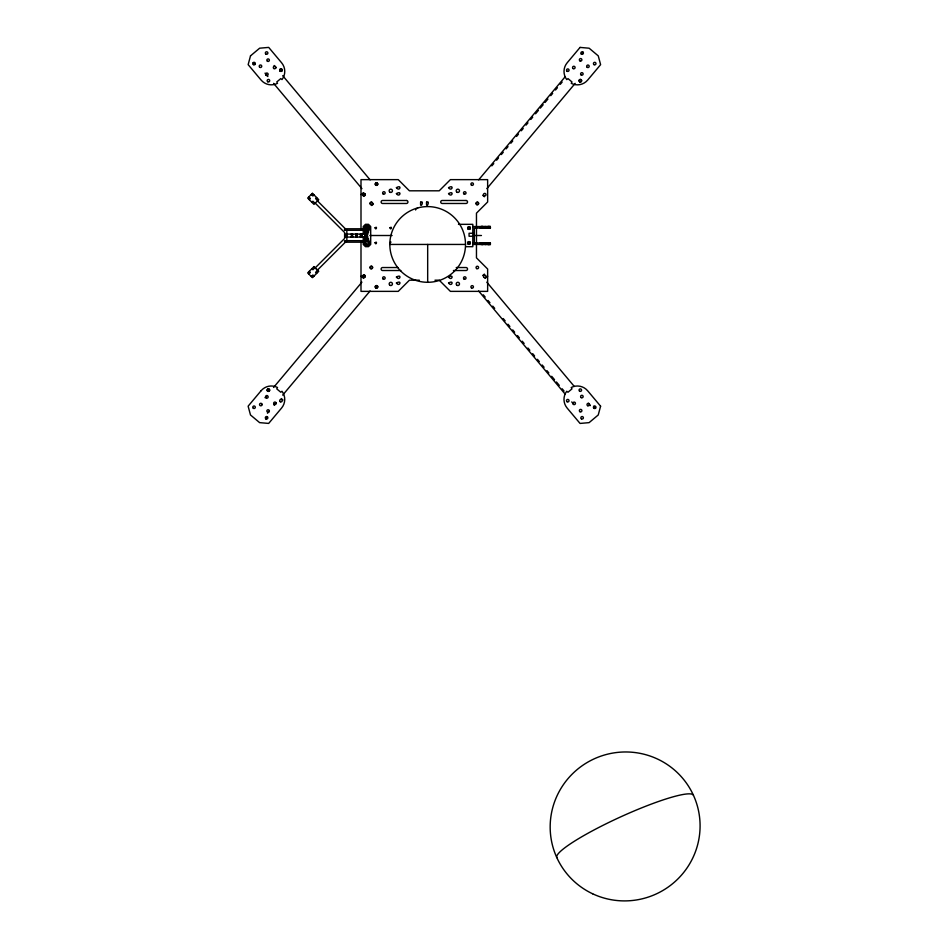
<?xml version="1.0" encoding="UTF-8"?>
<svg xmlns="http://www.w3.org/2000/svg" width="948" height="948" viewBox="0 0 948 948"><rect width="100%" height="100%" fill="white"/><g stroke="black" fill="none" stroke-linecap="round" stroke-linejoin="round"><path stroke-width="1.42" d="M363.238 230.269L344.622 230.269L344.622 228.788L363.238 228.788L364.731 230.269M472.803 244.442L490.4 244.442L490.4 242.949L472.803 242.949M490.021 228.053L490.294 226.56L490.163 228.053L489.974 226.56L490.009 228.053L489.891 226.56L489.855 228.053L489.642 226.56L489.642 228.053L489.441 226.56L489.441 228.053L489.227 226.56L489.227 228.053L488.99 226.56L488.978 228.053L488.789 226.56L488.718 228.053L488.564 226.56L488.457 228.053L488.35 226.56L488.291 228.053L488.066 226.56L488.066 228.053L487.912 226.56L487.841 228.053L487.45 226.56L487.45 228.053L487.047 226.56L487.047 228.053L486.277 226.56L486.277 228.053L485.945 226.56M490.294 244.442L490.246 242.949M490.116 244.442L490.128 242.949L490.211 244.442L490.021 242.949L490.009 244.442L489.891 242.949L489.855 244.442L489.642 242.949L489.642 244.442L489.441 242.949L489.441 244.442L489.227 242.949L489.227 244.442L488.99 242.949L488.457 244.442L488.718 242.949M490.116 228.053L490.14 226.56M481.762 242.949L481.537 244.442L481.833 242.949L482.236 244.442M482.07 244.442L482.082 242.949L482.082 244.442M482.236 228.053L482.105 226.56L482.07 228.053L481.904 226.56L481.762 228.053L481.572 226.56L481.537 228.053L481.335 226.56L481.335 228.053L481.122 226.56L481.122 228.053L480.245 226.56L480.245 228.053M482.982 228.053L482.378 226.56M489.879 228.053L489.737 226.56M489.879 244.442L489.879 242.949M482.105 226.56L482.082 228.053L482.07 226.56M485.388 226.56L485.945 228.053M485.862 242.949L485.945 244.442L485.862 242.949L485.838 244.442L485.743 242.949L485.743 244.442L485.388 242.949L485.305 244.442L485.021 242.949L485.021 244.442L484.795 242.949L484.795 244.442L484.546 242.949L484.013 244.442L483.48 242.949L483.48 244.442L482.982 242.949M481.833 226.56L481.904 228.053L481.762 226.56M485.246 242.949L485.388 244.442M488.516 244.442L488.564 242.949L488.457 244.442L488.35 242.949L488.291 244.442L488.066 242.949L488.066 244.442L487.912 242.949L487.841 244.442L487.45 242.949L487.45 244.442L487.047 242.949L487.047 244.442L486.277 242.949L486.277 244.442L485.945 242.949M364.47 234.085L365.336 231.478L368.476 232.604L368.582 230.648A2.974 2.974 0 0 0 369.436 226.43A2.974 2.974 0 0 0 365.181 225.754A2.974 2.974 0 0 0 364.684 230.032L364.755 234.203M365.869 234.085L366.746 231.478M265.002 397.662L266.909 395.399M273.557 387.471L361.911 282.172M267.49 413.245L269.386 410.982A1.268 1.268 0 0 0 267.526 409.892A1.268 1.268 0 0 0 267.443 412.084A1.268 1.268 0 0 0 269.386 411.053M274.138 405.317L276.034 403.054M282.682 395.126L370.087 290.965M265.784 418.755L267.407 416.812M581.337 54.024L582.961 52.081M478.657 179.871L565.103 76.835M491.858 165.864L493.766 163.601M496.61 160.212L498.506 157.937M501.362 154.548L503.258 152.284M506.114 148.883L508.01 146.62M510.865 143.219L512.761 140.956M516.565 136.429L518.461 134.166M521.317 130.765L523.213 128.501M526.057 125.112L527.965 122.849M530.809 119.448L532.717 117.185M535.561 113.784L538.417 110.395M540.313 108.119L543.168 104.73M545.064 102.467L547.908 99.066M550.764 95.665L552.66 93.402M555.516 90.013L557.412 87.749M560.268 84.348L562.164 82.085M486.834 188.664L575.187 83.365M308.728 199.127L309.783 198.073M312.413 195.442L313.468 194.387M309.249 199.649L310.304 198.594L308.728 197.018M313.989 194.909L312.935 195.963L311.359 194.387M311.892 202.279L312.935 201.237L315.044 203.334M316.632 197.54L315.577 198.594L317.675 200.703M308.728 273.96L310.304 272.384L309.249 271.329M315.044 267.644L312.935 269.742L311.892 268.687M311.359 276.591L312.935 275.015L313.989 276.069M317.675 270.275L315.577 272.384L316.632 273.427M364.731 240.697L363.238 242.19L344.622 242.19L344.622 240.697L363.238 240.697M361.093 194.601L363.226 192.811M371.723 205.515L373.429 204.081M482.686 275.536L484.404 274.102M485.08 278.392L487.651 276.235M351.803 236.325L352.644 236.253L352.644 237.071M356.436 235.945L357.278 235.874L357.278 237.071M361.081 235.945L361.923 235.874L361.923 237.071M361.923 235.874L360.382 235.945L360.382 237.071M365.715 235.945L366.556 235.874L366.556 237.071L345.546 237.071L345.546 234.085L366.556 234.085L366.556 235.282L365.004 235.211L365.004 234.085M366.556 235.874L365.004 235.945L365.004 237.071M458.476 224.332L472.803 224.332L472.803 246.681L465.634 246.681M472.803 226.56L490.4 226.56M490.258 228.053L490.246 226.56L490.4 228.053L474.284 228.053L474.284 242.949M472.803 233.267L469.07 233.267L469.07 236.253L472.803 236.253M344.622 234.749L346.849 234.749L346.849 230.269M351.803 234.831L352.644 234.903L352.644 234.085M357.278 234.085L357.278 235.282L355.737 235.211L355.737 234.085M361.923 234.085L361.923 235.282L360.382 235.211L360.382 234.085M369.886 235.507L392.093 235.507M473.502 235.507L481.442 235.507M357.278 235.874L356.792 237.071M356.934 235.945L355.737 235.945L355.737 237.071M344.622 236.23L346.849 236.23L346.849 240.697L317.485 270.073L315.246 267.834L344.622 238.469L344.622 232.509L315.246 203.145M352.644 236.253L352.146 237.071M352.289 236.325L351.092 236.325L351.092 237.071M389.829 244.442L465.515 244.442A37.837 37.837 0 0 1 408.754 277.219A37.837 37.837 0 0 1 408.754 211.665A37.837 37.837 0 0 1 465.515 244.442M398.03 267.537L382.601 267.537A1.493 1.493 0 0 0 381.12 269.019A1.493 1.493 0 0 0 382.601 270.512L400.838 270.512M456.225 267.537L466.037 267.537A1.493 1.493 0 0 1 467.53 269.019A1.493 1.493 0 0 1 466.037 270.512L453.417 270.512M419.36 280.193L409.418 280.193L398.255 291.368L360.998 291.368L360.998 241.385M434.966 280.193L439.22 280.193L450.395 291.368L487.639 291.368L487.639 269.019L476.465 257.856L476.465 213.158L487.639 201.983L487.639 179.634L450.395 179.634L439.22 190.809L409.418 190.809L398.255 179.634L360.998 179.634L360.998 229.617M391.026 242.084L390.031 242.51L390.173 243.589M365.715 235.211L366.556 235.282M361.081 235.211L361.437 234.085M356.436 235.211L356.792 234.085M352.644 234.903L351.092 234.831L351.092 234.085M482.71 195.312L484.428 196.746M361.07 276.224L363.641 278.38M281.283 398.551L282.99 399.985M317.485 200.905L345.356 228.788M308.728 271.851L309.783 272.906M312.413 275.536L313.468 276.591M593.863 406.301L595.498 408.233M486.81 282.184L574.215 386.357M588.459 403.338L590.367 405.602M483.29 294.792L485.186 297.056M488.03 300.457L489.938 302.72M492.782 306.109L494.69 308.373M503.234 318.564L505.142 320.839M507.986 324.228L509.882 326.491M512.738 329.892L514.634 332.156M517.49 335.556L519.386 337.82M522.241 341.209L524.137 343.472M527.941 348.011L529.837 350.274M532.693 353.663L534.589 355.927M537.433 359.328L539.341 361.591M542.185 364.992L544.093 367.255M546.937 370.656L548.845 372.92M551.689 376.309L554.544 379.71M556.44 381.973L559.284 385.374M562.14 388.763L564.036 391.026M478.633 290.977L565.079 394.013M571.739 401.94L573.635 404.204M274.162 65.495L276.058 67.758M282.705 75.686L370.111 179.859M265.025 73.162L267.881 76.551M273.581 83.353L361.935 188.652M253.246 62.604L254.882 64.535M482.982 226.56L483.48 228.053L483.48 226.56L484.013 228.053L484.013 226.56L484.286 228.053L484.286 226.56L484.546 228.053L484.546 226.56L485.198 228.053L485.305 226.56L485.388 228.053M365.869 237.071L366.746 239.678M364.47 237.071L365.336 239.678L368.476 238.564L368.582 240.508A2.974 2.974 0 0 1 369.436 244.726A2.974 2.974 0 0 1 365.181 245.402A2.974 2.974 0 0 1 364.684 241.124L364.731 236.787M482.378 242.949L482.982 244.442M262.075 404.358L262.086 404.512A1.268 1.268 0 0 1 260.143 405.614A1.268 1.268 0 0 1 260.226 403.421A1.268 1.268 0 0 1 262.086 404.595M490.294 226.56L490.4 228.053M482.544 226.56L482.627 228.053L482.686 226.56M487.841 226.56L487.912 228.053M487.841 242.949L487.912 244.442M488.978 226.56L488.99 228.053M488.99 242.949L488.978 244.442M488.718 228.053L488.35 226.56M485.862 226.56L485.838 228.053M481.833 242.949L481.904 244.442M481.572 242.949L481.548 244.442L481.335 242.949L481.335 244.442L481.122 242.949L481.122 244.442L480.245 242.949L480.245 244.442M427.678 244.442L427.678 282.279M367.8 231.478L367.729 234.76L366.248 234.76L366.248 236.396L367.729 236.396L367.8 239.678M366.888 234.76L366.888 236.396M366.058 234.085L366.058 235.282M366.058 235.874L366.058 237.071M365.501 234.085L365.501 235.211M365.501 235.945L365.501 237.071M365.407 231.478L365.407 234.215M365.407 236.941L365.407 239.678M363.238 234.18L363.238 226.548L365.478 224.309L368.452 224.309L370.692 226.548L370.692 244.43L368.452 246.658L365.478 246.658L363.238 244.43L363.238 236.787M361.437 235.874L361.437 237.071M360.868 234.085L360.868 235.211M360.868 235.945L360.868 237.071M356.223 234.085L356.223 235.211M356.223 235.945L356.223 237.071M352.146 234.085L352.146 234.903M351.589 234.085L351.589 234.831M351.589 236.325L351.589 237.071M346.956 234.085L346.956 237.071M346.103 234.749L346.103 236.23M344.622 228.788L344.622 230.269M415.603 209.982A2.05 2.05 0 0 1 417.618 208.311M556.82 857.632A75.093 10.535 -24.5 0 1 620.739 816.844A75.093 10.535 -24.5 0 1 693.426 795.242M482.651 242.949L482.544 244.442L482.651 242.949M481.572 226.56L481.548 228.053L481.572 226.56M482.888 226.56L482.864 228.053L482.864 226.56M482.888 242.949L482.864 244.442L482.899 242.949M488.789 226.56L488.765 228.053L488.789 226.56M488.789 242.949L488.765 244.442L488.789 242.949M485.246 226.56L485.198 228.053L485.305 226.56M375.041 227.816C376.131 231.241 377.695 225.411 375.041 227.816M375.041 242.724C376.131 246.136 377.695 240.306 375.041 242.724M389.936 227.816C391.026 231.241 392.591 225.411 389.936 227.816M396.418 187.633C399.546 192.326 402.533 184.078 396.418 187.633M396.418 193.593C399.546 198.286 402.533 190.038 396.418 193.593M396.418 277.029C399.546 281.71 402.533 273.462 396.418 277.029M396.418 282.99C399.546 287.671 402.533 279.423 396.418 282.99M420.628 202.161C419.869 210.503 424.846 199.898 420.628 202.161M426.576 202.161C425.83 210.503 430.795 199.898 426.576 202.161M448.558 187.633C451.686 192.326 454.673 184.078 448.558 187.633M448.558 193.593C451.686 198.286 454.673 190.038 448.558 193.593M448.558 277.029C451.686 281.71 454.673 273.462 448.558 277.029M448.558 282.99C451.686 287.671 454.673 279.423 448.558 282.99M250.509 55.849L248.151 64.642L261.079 80.047A13.414 13.414 0 0 0 277.527 83.329L276.78 81.943L280.774 78.601L282.006 79.573A13.414 13.414 0 0 0 281.627 62.805L268.699 47.4L259.645 48.194L250.509 55.849M600.594 406.194L598.235 414.975L589.099 422.642L580.046 423.436L567.117 408.031A13.414 13.414 0 0 1 566.738 391.263L567.971 392.235L571.964 388.893L571.217 387.507A13.414 13.414 0 0 1 587.665 390.789L600.594 406.194M261.056 390.777L248.127 406.182L250.485 414.963L259.622 422.63L268.675 423.424L281.603 408.007A13.414 13.414 0 0 0 281.983 391.251L280.75 392.223L276.757 388.87L277.503 387.483A13.414 13.414 0 0 0 261.056 390.777M580.069 47.412L567.141 62.829A13.414 13.414 0 0 0 566.762 79.585L567.994 78.613L571.988 81.966L571.241 83.341A13.414 13.414 0 0 0 587.689 80.059L600.617 64.654L598.259 55.873L589.135 48.206L580.069 47.412M312.413 193.333L307.673 198.073L313.989 204.389L318.729 199.649L312.413 193.333M313.989 266.589L307.673 272.906L312.413 277.646L318.729 271.329L313.989 266.589M366.983 225.719L364.897 226.928L364.897 229.333L366.983 230.542L369.068 229.333L369.068 226.928L366.983 225.719M366.983 240.614L364.897 241.823L364.897 244.228L366.983 245.437L369.068 244.228L369.068 241.823L366.983 240.614M406.443 200.49L382.601 200.49A1.493 1.493 0 0 0 381.12 201.983A1.493 1.493 0 0 0 382.601 203.476L406.443 203.476A1.493 1.493 0 0 0 407.936 201.983A1.493 1.493 0 0 0 406.443 200.49M466.037 200.49L442.195 200.49A1.493 1.493 0 0 0 440.713 201.983A1.493 1.493 0 0 0 442.195 203.476L466.037 203.476A1.493 1.493 0 0 0 467.53 201.983A1.493 1.493 0 0 0 466.037 200.49M482.378 228.053L482.236 226.56L482.378 228.053M482.378 244.442L482.236 242.949L482.378 244.442M488.291 228.053L488.22 226.56L488.22 228.053M488.291 244.442L488.22 242.949L488.291 244.442M490.021 244.442L490.009 242.949L490.021 244.442M366.331 244.039A1.268 1.268 0 0 0 368.227 242.937A1.268 1.268 0 0 0 366.331 241.847A1.268 1.268 0 0 0 366.331 244.039M366.331 229.155A1.268 1.268 0 0 0 368.227 228.053A1.268 1.268 0 0 0 366.331 226.951A1.268 1.268 0 0 0 366.331 229.155A1.268 1.268 0 0 0 368.251 228.207A1.268 1.268 0 0 0 366.426 226.999A1.268 1.268 0 0 0 366.284 229.179M581.515 54.143A1.268 1.268 0 0 0 583.411 53.064A1.268 1.268 0 0 0 581.527 51.95A1.268 1.268 0 0 0 581.515 54.143M594.064 64.677A1.268 1.268 0 0 0 595.972 63.587A1.268 1.268 0 0 0 594.076 62.485A1.268 1.268 0 0 0 594.064 64.677M573.149 68.6A1.268 1.268 0 0 0 575.092 67.569A1.268 1.268 0 0 0 573.232 66.407A1.268 1.268 0 0 0 573.149 68.6M579.951 60.897A1.268 1.268 0 0 0 581.894 59.878A1.268 1.268 0 0 0 580.034 58.705A1.268 1.268 0 0 0 579.951 60.897M587.25 67.367A1.268 1.268 0 0 0 589.194 66.336A1.268 1.268 0 0 0 587.333 65.175A1.268 1.268 0 0 0 587.25 67.367M581.183 74.999A1.268 1.268 0 0 0 583.127 73.98A1.268 1.268 0 0 0 581.266 72.806A1.268 1.268 0 0 0 581.183 74.999M567.141 71.266A1.268 1.268 0 0 0 569.049 70.176A1.268 1.268 0 0 0 567.165 69.074A1.268 1.268 0 0 0 567.141 71.266M579.702 81.801A1.268 1.268 0 0 0 581.61 80.71A1.268 1.268 0 0 0 579.714 79.596A1.268 1.268 0 0 0 579.702 81.801M464.129 194.056A1.268 1.268 0 0 0 466.025 192.965A1.268 1.268 0 0 0 464.129 191.863A1.268 1.268 0 0 0 464.129 194.056M476.631 204.306A1.197 1.197 0 0 0 478.562 203.595A1.197 1.197 0 0 0 476.986 202.268A1.197 1.197 0 0 0 476.631 204.306M471.547 185.227A1.268 1.268 0 0 0 473.443 184.125A1.268 1.268 0 0 0 471.547 183.023A1.268 1.268 0 0 0 471.547 185.227M484.096 195.762A1.268 1.268 0 0 0 485.992 194.66A1.268 1.268 0 0 0 484.096 193.558A1.268 1.268 0 0 0 484.096 195.762M579.595 81.587A1.197 1.197 0 0 0 581.539 80.888A1.197 1.197 0 0 0 579.951 79.561A1.197 1.197 0 0 0 579.595 81.587M593.981 408.327A1.268 1.268 0 0 0 595.948 407.332A1.268 1.268 0 0 0 594.112 406.135A1.268 1.268 0 0 0 593.981 408.327M581.432 418.862A1.268 1.268 0 0 0 583.387 417.867A1.268 1.268 0 0 0 581.551 416.67A1.268 1.268 0 0 0 581.432 418.862M581.207 397.639A1.268 1.268 0 0 0 583.139 396.584A1.268 1.268 0 0 0 581.266 395.446A1.268 1.268 0 0 0 581.207 397.639M587.606 405.673A1.268 1.268 0 0 0 589.538 404.618A1.268 1.268 0 0 0 587.665 403.481A1.268 1.268 0 0 0 587.606 405.673M579.975 411.728A1.268 1.268 0 0 0 581.906 410.685A1.268 1.268 0 0 0 580.034 409.536A1.268 1.268 0 0 0 579.975 411.728M573.516 404.441A1.268 1.268 0 0 0 575.436 403.386A1.268 1.268 0 0 0 573.564 402.248A1.268 1.268 0 0 0 573.516 404.441M579.619 391.204A1.268 1.268 0 0 0 581.574 390.221A1.268 1.268 0 0 0 579.749 389.012A1.268 1.268 0 0 0 579.619 391.204M567.07 401.739A1.268 1.268 0 0 0 569.025 400.755A1.268 1.268 0 0 0 567.188 399.546A1.268 1.268 0 0 0 567.07 401.739M476.678 268.604A1.268 1.268 0 0 0 478.586 267.514A1.268 1.268 0 0 0 476.678 266.412A1.268 1.268 0 0 0 476.678 268.604M464.129 279.139A1.268 1.268 0 0 0 466.025 278.048A1.268 1.268 0 0 0 464.129 276.946A1.268 1.268 0 0 0 464.129 279.139M484.096 277.444A1.268 1.268 0 0 0 485.992 276.342A1.268 1.268 0 0 0 484.096 275.252A1.268 1.268 0 0 0 484.096 277.444M471.547 287.979A1.268 1.268 0 0 0 473.443 286.877A1.268 1.268 0 0 0 471.547 285.786A1.268 1.268 0 0 0 471.547 287.979M265.95 418.874A1.268 1.268 0 0 0 267.857 417.795A1.268 1.268 0 0 0 265.973 416.682A1.268 1.268 0 0 0 265.95 418.874M253.4 408.339A1.268 1.268 0 0 0 255.308 407.261A1.268 1.268 0 0 0 253.412 406.147A1.268 1.268 0 0 0 253.4 408.339M274.245 404.381A1.268 1.268 0 0 0 276.188 403.362A1.268 1.268 0 0 0 274.327 402.189A1.268 1.268 0 0 0 274.245 404.381M266.21 397.982A1.268 1.268 0 0 0 268.154 396.951A1.268 1.268 0 0 0 266.293 395.79A1.268 1.268 0 0 0 266.21 397.982M280.324 401.762A1.268 1.268 0 0 0 282.231 400.672A1.268 1.268 0 0 0 280.335 399.57A1.268 1.268 0 0 0 280.324 401.762M267.763 391.228A1.268 1.268 0 0 0 269.67 390.138A1.268 1.268 0 0 0 267.774 389.036A1.268 1.268 0 0 0 267.763 391.228M383.253 279.139A1.268 1.268 0 0 0 385.149 278.048A1.268 1.268 0 0 0 383.253 276.946A1.268 1.268 0 0 0 383.253 279.139M370.585 268.355A1.197 1.197 0 0 0 372.528 267.656A1.197 1.197 0 0 0 370.941 266.329A1.197 1.197 0 0 0 370.585 268.355M375.764 287.682A1.197 1.197 0 0 0 377.707 286.971A1.197 1.197 0 0 0 376.131 285.644A1.197 1.197 0 0 0 375.764 287.682M363.214 277.148A1.197 1.197 0 0 0 365.158 276.437A1.197 1.197 0 0 0 363.57 275.11A1.197 1.197 0 0 0 363.214 277.148M267.62 391.074A1.197 1.197 0 0 0 269.552 390.363A1.197 1.197 0 0 0 267.976 389.036A1.197 1.197 0 0 0 267.62 391.074M253.377 64.63A1.268 1.268 0 0 0 255.332 63.635A1.268 1.268 0 0 0 253.495 62.438A1.268 1.268 0 0 0 253.377 64.63M265.926 54.095A1.268 1.268 0 0 0 267.881 53.1A1.268 1.268 0 0 0 266.044 51.903A1.268 1.268 0 0 0 265.926 54.095M266.21 75.366A1.268 1.268 0 0 0 268.142 74.311A1.268 1.268 0 0 0 266.269 73.174A1.268 1.268 0 0 0 266.21 75.366M259.811 67.32A1.268 1.268 0 0 0 261.743 66.277A1.268 1.268 0 0 0 259.871 65.128A1.268 1.268 0 0 0 259.811 67.32M267.454 61.265A1.268 1.268 0 0 0 269.374 60.21A1.268 1.268 0 0 0 267.502 59.072A1.268 1.268 0 0 0 267.454 61.265M273.913 68.564A1.268 1.268 0 0 0 275.844 67.509A1.268 1.268 0 0 0 273.972 66.372A1.268 1.268 0 0 0 273.913 68.564M267.739 81.753A1.268 1.268 0 0 0 269.694 80.758A1.268 1.268 0 0 0 267.857 79.561A1.268 1.268 0 0 0 267.739 81.753M280.288 71.219A1.268 1.268 0 0 0 282.243 70.223A1.197 1.197 0 0 0 280.454 69.05A1.197 1.197 0 0 0 280.276 71.1A1.197 1.197 0 0 0 282.149 70.235A1.268 1.268 0 0 0 280.418 69.026A1.268 1.268 0 0 0 280.288 71.219M370.692 204.353A1.197 1.197 0 0 0 372.564 203.476A1.197 1.197 0 0 0 370.869 202.291A1.197 1.197 0 0 0 370.692 204.353M383.253 194.056A1.268 1.268 0 0 0 385.149 192.965A1.268 1.268 0 0 0 383.253 191.863A1.268 1.268 0 0 0 383.253 194.056M370.692 204.59A1.268 1.268 0 0 0 372.588 203.5A1.268 1.268 0 0 0 370.692 202.398A1.268 1.268 0 0 0 370.692 204.59M363.321 195.561A1.197 1.197 0 0 0 365.193 194.696A1.197 1.197 0 0 0 363.499 193.511A1.197 1.197 0 0 0 363.321 195.561M375.87 185.026A1.197 1.197 0 0 0 377.742 184.161A1.197 1.197 0 0 0 376.06 182.976A1.197 1.197 0 0 0 375.87 185.026M363.274 277.444A1.268 1.268 0 0 0 365.181 276.342A1.268 1.268 0 0 0 363.274 275.252A1.268 1.268 0 0 0 363.274 277.444M370.692 268.604A1.268 1.268 0 0 0 372.588 267.514A1.268 1.268 0 0 0 370.692 266.412A1.268 1.268 0 0 0 370.692 268.604M375.835 287.979A1.268 1.268 0 0 0 377.731 286.877A1.268 1.268 0 0 0 375.835 285.786A1.268 1.268 0 0 0 375.835 287.979M476.678 204.59A1.268 1.268 0 0 0 478.586 203.5A1.268 1.268 0 0 0 476.678 202.398A1.268 1.268 0 0 0 476.678 204.59M363.274 195.762A1.268 1.268 0 0 0 365.181 194.66A1.268 1.268 0 0 0 363.274 193.558A1.268 1.268 0 0 0 363.274 195.762M375.835 185.227A1.268 1.268 0 0 0 377.731 184.125A1.268 1.268 0 0 0 375.835 183.023A1.268 1.268 0 0 0 375.835 185.227M468.348 229.215A1.339 1.339 0 0 0 470.362 228.053A1.268 1.268 0 0 0 468.513 226.916A1.268 1.268 0 0 0 468.371 229.108A1.268 1.268 0 0 0 470.338 228.136A1.339 1.339 0 0 0 468.348 226.892A1.339 1.339 0 0 0 468.348 229.215M468.348 244.11A1.339 1.339 0 0 0 470.362 242.949A1.339 1.339 0 0 0 468.348 241.787A1.339 1.339 0 0 0 468.348 244.11M457.019 192.231A1.635 1.635 0 0 0 459.484 190.809A1.635 1.635 0 0 0 457.019 189.387A1.635 1.635 0 0 0 457.019 192.231M389.984 192.231A1.635 1.635 0 0 0 392.436 190.809A1.635 1.635 0 0 0 389.984 189.387A1.635 1.635 0 0 0 389.984 192.231M389.984 285.336A1.635 1.635 0 0 0 392.436 283.926A1.635 1.635 0 0 0 389.984 282.504A1.635 1.635 0 0 0 389.984 285.336M457.019 285.336A1.635 1.635 0 0 0 459.484 283.926A1.635 1.635 0 0 0 457.019 282.504A1.635 1.635 0 0 0 457.019 285.336M592.654 893.798A75.093 74.347 -24.5 0 0 699.873 820.257A75.093 74.347 -24.5 0 0 582.842 765.261A75.093 74.347 -24.5 0 0 592.654 893.798M468.371 244.003A1.268 1.268 0 0 0 470.338 243.032A1.268 1.268 0 0 0 468.513 241.823A1.268 1.268 0 0 0 468.371 244.003"/></g></svg>
